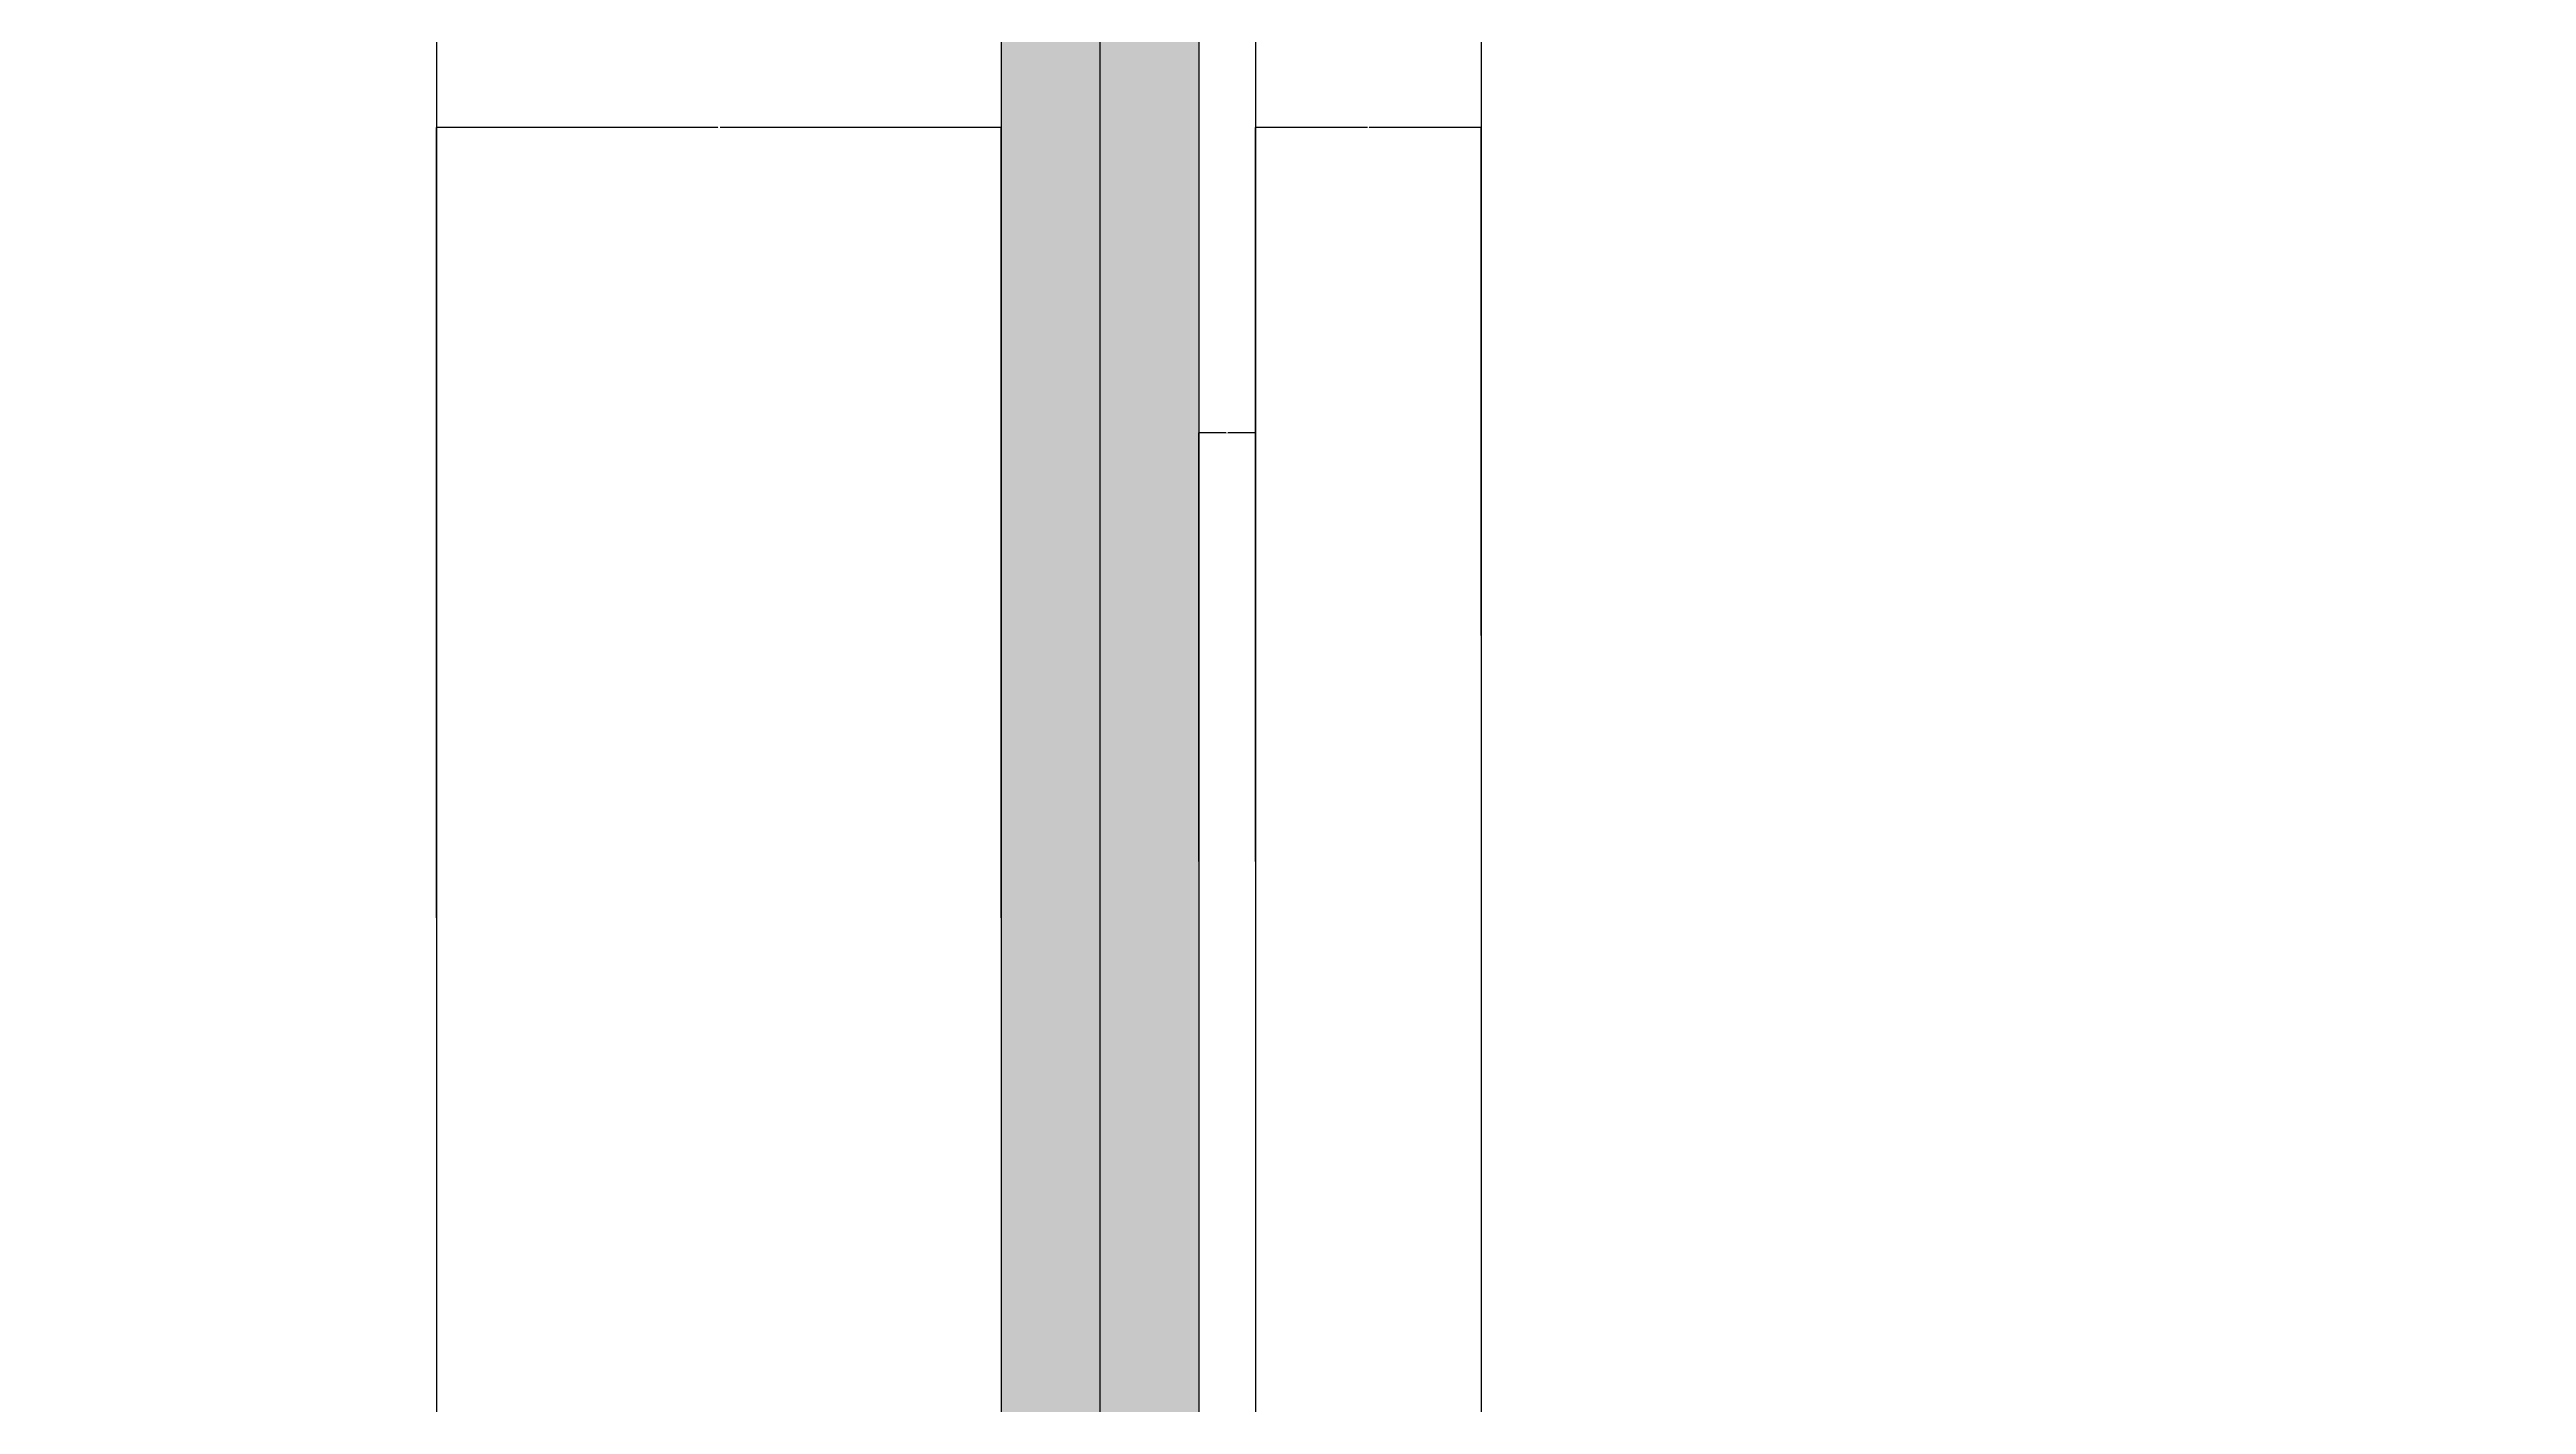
# Model space of a CAD drawing. Header units: metres. Extents: x 0 to 433927, y 0 to 133848.
# Drawn here: x 368070 to 372456, y 109646 to 112045 of the extents above; entities that cross this region are included whole.
import ezdxf

# ---------------------------------------------------------------- set-up
doc = ezdxf.new("R2010")
doc.units = ezdxf.units.M
for name, color, linetype in [('DOTE', 1, 'Continuous'), ('PUB_DIM', 3, 'Continuous'), ('WALL', 40, 'Continuous'), ('剪力墙', 252, 'Continuous')]:
    doc.layers.add(name, color=color, linetype=linetype)
doc.dimstyles.get("Standard").update_dxf_attribs({"dimtxt": 2.5, "dimasz": 2.5, "dimexe": 1.25, "dimexo": 0.625, "dimtad": 1, "dimcen": 2.5, "dimazin": 3, "dimtfac": 1, "dimtmove": 0, "dimatfit": 3})

# ---------------------------------------------------------------- blocks, each defined once
blk = doc.blocks.new('*D11')
for p, q in [((369253.24, 111907.18), (368754.99, 111907.18)), ((368755.24, 110507.41), (368755.24, 111907.18)), ((369755.49, 111907.18), (369257.24, 111907.18)), ((369755.24, 110507.41), (369755.24, 111907.18))]:
    blk.add_line(p, q)
at = {"layer": 'Defpoints'}
for p in [(369755.24, 111907.18), (368755.24, 110507.41), (369755.24, 110507.41)]:
    blk.add_point(p, dxfattribs=at)
at = {"layer": 'PUB_DIM', "insert": (369255.24, 111907.18), "char_height": 1, "attachment_point": 5}
blk.add_mtext('1000', dxfattribs=at)
blk = doc.blocks.new('*D12')
for p, q in [((370153.74, 111366.24), (370104.99, 111366.24)), ((370105.24, 110607.41), (370105.24, 111366.24)), ((370205.49, 111366.24), (370156.74, 111366.24)), ((370205.24, 110607.41), (370205.24, 111366.24))]:
    blk.add_line(p, q)
at = {"layer": 'Defpoints'}
for p in [(370205.24, 111366.24), (370105.24, 110607.41), (370205.24, 110607.41)]:
    blk.add_point(p, dxfattribs=at)
at = {"layer": 'PUB_DIM', "insert": (370155.24, 111366.24), "char_height": 1, "attachment_point": 5}
blk.add_mtext('100', dxfattribs=at)
blk = doc.blocks.new('*D13')
for p, q in [((370403.74, 111907.18), (370204.99, 111907.18)), ((370205.24, 111007.41), (370205.24, 111907.18)), ((370605.49, 111907.18), (370406.74, 111907.18)), ((370605.24, 111007.41), (370605.24, 111907.18))]:
    blk.add_line(p, q)
at = {"layer": 'Defpoints'}
for p in [(370605.24, 111907.18), (370205.24, 111007.41), (370605.24, 111007.41)]:
    blk.add_point(p, dxfattribs=at)
at = {"layer": 'PUB_DIM', "insert": (370405.24, 111907.18), "char_height": 1, "attachment_point": 5}
blk.add_mtext('400', dxfattribs=at)

msp = doc.modelspace()

# ---------------------------------------------------------------- hatches: boundary and pattern name
at = {"layer": '剪力墙'}
h = msp.add_hatch(dxfattribs=at)
h.set_pattern_fill('SOLID')
h.paths.add_polyline_path([(361755.24, 125615.05), (361755.24, 107265.05), (377105.24, 107265.05), (379605.24, 107265.05), (379605.24, 113615.05), (379605.24, 115715.05), (377105.24, 115715.05), (377105.24, 125615.05)])
h.paths.add_polyline_path([(369755.24, 125265.05), (369755.24, 107615.05), (362105.24, 107615.05), (362105.24, 125265.05)])
h.paths.add_polyline_path([(370105.24, 125265.05), (376755.24, 125265.05), (376755.24, 115365.05), (377105.24, 115365.05), (379255.24, 115365.05), (379255.24, 107615.05), (377105.24, 107615.05), (377105.24, 113865.05), (376755.24, 113865.05), (376755.24, 107615.05), (370105.24, 107615.05)])

# ---------------------------------------------------------------- linework, layer by layer
for p, q in [((368755.24, 125265.05), (368755.24, 107615.05)), ((370205.24, 125265.05), (370205.24, 107715.05)), ((370605.24, 125265.05), (370605.24, 108115.05))]:
    msp.add_line(p, q)
at = {"layer": 'DOTE'}
msp.add_line((369930.24, 106440.05), (369930.24, 126440.05), dxfattribs=at)
at = {"layer": 'WALL'}
for p, q in [((369755.24, 125265.05), (369755.24, 107615.05)), ((370105.24, 125265.05), (370105.24, 107615.05))]:
    msp.add_line(p, q, dxfattribs=at)

# ---------------------------------------------------------------- dimensions: what is measured, and where the dimension line sits
at = {"layer": 'PUB_DIM'}
for base, p1, p2, picture, middle in [((369755.24, 111907.18), (369755.24, 110507.41), (368755.24, 110507.41), '*D11', (369255.24, 111907.18)), ((370605.24, 111907.18), (370605.24, 111007.41), (370205.24, 111007.41), '*D13', (370405.24, 111907.18)), ((370205.24, 111366.24), (370205.24, 110607.41), (370105.24, 110607.41), '*D12', (370155.24, 111366.24))]:
    dim = msp.add_linear_dim(base=base, p1=p1, p2=p2, dimstyle='Standard', dxfattribs=at)
    dim.commit()
    dim.dimension.update_dxf_attribs({"geometry": picture, "text_midpoint": middle})

doc.saveas('drawing.dxf')
